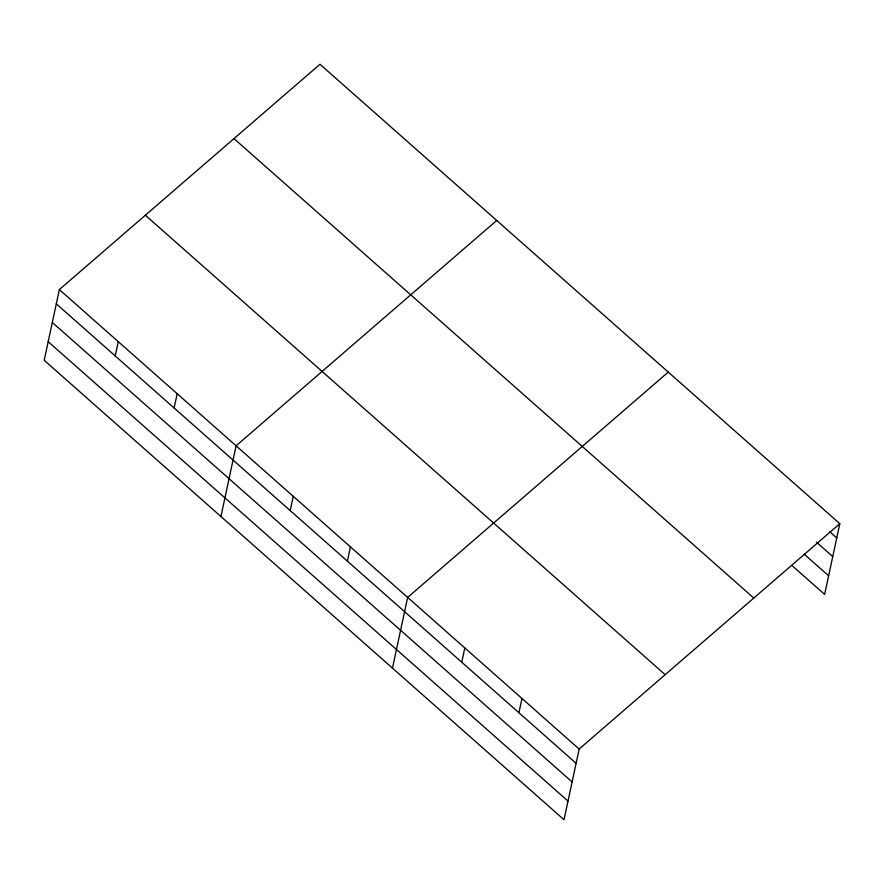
<?xml version="1.0" encoding="UTF-8"?>
<svg xmlns="http://www.w3.org/2000/svg" width="884" height="884" viewBox="0 0 884 884"><rect width="100%" height="100%" fill="white"/><g stroke="black" fill="none" stroke-linecap="round" stroke-linejoin="round"><path stroke-width="1.33" d="M59.361 289.587L44.2 360.296L564.014 819.744L579.164 749.035L839.8 523.704L319.986 64.256L59.361 289.587L579.164 749.035M115.218 355.921L118.268 341.666M174.126 407.988L177.187 393.734M220.934 516.51L236.094 445.801L496.731 220.47M290.217 510.598L293.278 496.344M347.401 561.141L350.451 546.887M392.474 668.127L407.634 597.418L668.26 372.087M461.757 662.215L464.807 647.961M518.93 712.758L521.991 698.504M839.8 523.704L824.639 594.413L791.965 565.528M829.601 531.638L836.739 537.958M816.418 542.146L832.75 556.588M804.131 554.124L828.639 575.782M233.984 138.611L753.787 598.059M145.363 215.232L665.177 674.68M56.3 303.853L576.114 763.29M52.311 322.472L572.114 781.92M48.189 341.666L568.003 801.114"/></g></svg>
